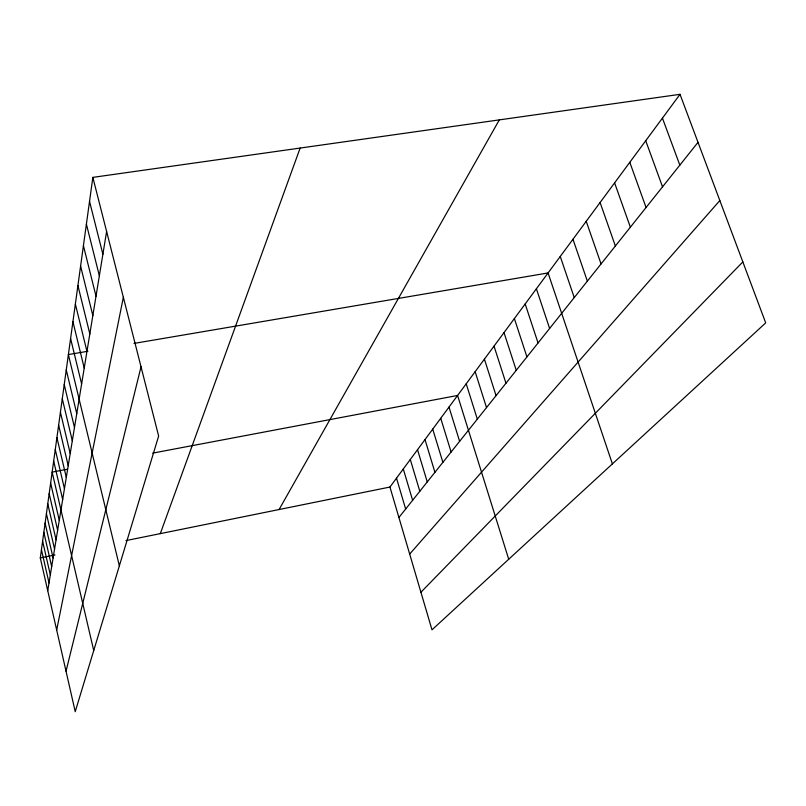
<?xml version="1.0" encoding="UTF-8"?>
<svg xmlns="http://www.w3.org/2000/svg" width="806" height="806" viewBox="0 0 806 806"><rect width="100%" height="100%" fill="white"/><g stroke="black" fill="none" stroke-linecap="round" stroke-linejoin="round"><path stroke-width="1.21" d="M92.851 177.38L158.641 436.046L75.23 711.678L40.3 557.964L92.851 177.38L680.012 94.322L765.7 322.884L431.986 629.829L389.943 487.046L680.012 94.322M47.735 590.687L106.614 231.513M56.682 630.04L123.348 297.273M66.032 671.176L141.03 366.79M160.303 533.622L300.144 148.062M279.088 509.533L499.317 119.882M398.91 517.482L698.016 142.34M409.68 554.054L719.829 200.543M420.923 592.249L742.84 261.91M40.3 557.964L54.929 555.002M125.968 540.594L389.943 487.046M67.613 469.203L52.148 472.125L93.728 650.543M152.656 453.123L457.586 395.464L508.717 559.253M87.914 351.255L68.379 354.58L119.359 565.862M133.967 343.427L548.07 272.952L612.389 463.893M662.441 118.109L679.831 165.149M645.727 140.748L662.532 186.841M629.798 162.308L646.069 207.495M614.605 182.881L630.363 227.191M600.097 202.518L615.371 245.991M586.224 221.297L601.054 263.945M572.965 239.261L587.352 281.133M560.251 256.459L574.245 297.575M536.393 288.78L549.621 328.455M525.169 303.963L538.055 342.963M514.379 318.572L526.943 356.907M504.012 332.606L516.253 370.307M494.028 346.127L505.966 383.203M484.416 359.144L496.063 395.625M475.147 371.687L486.522 407.594M466.211 383.787L477.323 419.13M449.002 407.08L459.622 441.335M440.731 418.294L451.108 452.015M432.731 429.124L442.877 462.332M425.004 439.582L434.928 472.296M417.528 449.708L427.251 481.938M410.294 459.491L419.815 491.257M403.292 468.971L412.622 500.284M396.512 478.149L405.65 509.019M89.537 201.389L102.886 254.273M86.393 224.118L99.36 275.803M83.421 245.659L96.015 296.195M80.6 266.111L92.841 315.549M77.91 285.556L89.829 333.936M75.361 304.064L86.957 351.436M72.923 321.695L84.227 368.1M70.596 338.52L81.628 383.988M66.263 369.944L76.761 413.649M64.228 384.643L74.484 427.523M62.284 398.718L72.308 440.801M60.42 412.219L70.223 453.526M58.637 425.165L68.218 465.737M56.914 437.608L66.304 477.454M55.271 449.557L64.45 488.718M53.68 461.062L62.677 499.549M50.637 483.106L59.271 520.303M49.176 493.685L57.649 530.247M47.766 503.871L56.077 539.839M46.416 513.694L54.556 549.077M45.106 523.175L53.095 557.984M43.836 532.323L51.685 566.588M42.617 541.158L50.325 574.9M41.438 549.702L49.015 582.929"/></g></svg>
